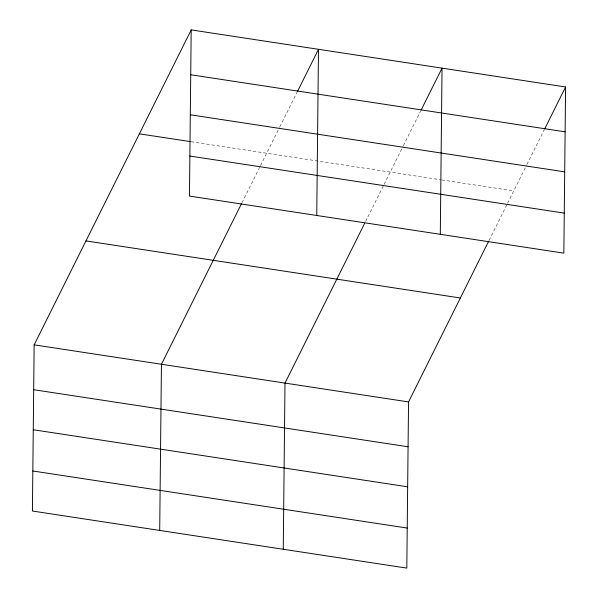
<?xml version="1.0" encoding="UTF-8"?>
<svg xmlns="http://www.w3.org/2000/svg" width="598" height="598" viewBox="0 0 598 598"><rect width="100%" height="100%" fill="white"/><g stroke="black" fill="none" stroke-linecap="round" stroke-linejoin="round"><path stroke-width="0.45" stroke-dasharray="2.99 2.24" d="M242.018 202.662L260.093 166.416M260.504 165.594L279.416 127.666M279.827 126.843L297.101 92.197M365.572 221.492L383.639 185.253M384.051 184.423L402.962 146.503M403.373 145.673L420.648 111.026M489.119 240.329L507.194 204.082M507.605 203.26L526.517 165.332M526.928 164.51L544.202 129.863M191.024 141.711L440.928 179.796M441.847 179.938L513.764 190.904"/><path stroke-width="0.9" d="M191.196 29.9L189.454 196.077L563.847 253.148L565.588 86.972L191.196 29.9L34.153 344.852L32.412 511.028L406.804 568.1L408.546 401.923L488.708 241.151M159.703 530.433L161.445 364.257L241.607 203.484M283.258 549.27L284.999 383.086L364.75 223.144M316.746 215.482L318.487 49.305L297.512 91.374M440.3 234.311L442.034 68.135L421.059 110.204M544.614 129.033L565.588 86.972M190.725 74.757L565.117 131.822M190.306 114.794L564.699 171.858M139.371 133.832L190.104 141.569M189.872 156.041L564.265 213.112M85.977 240.919L460.37 297.983M34.153 344.852L408.546 401.923M33.682 389.709L408.075 446.773M33.264 429.745L407.657 486.817M32.83 470.992L407.223 528.064"/></g></svg>
